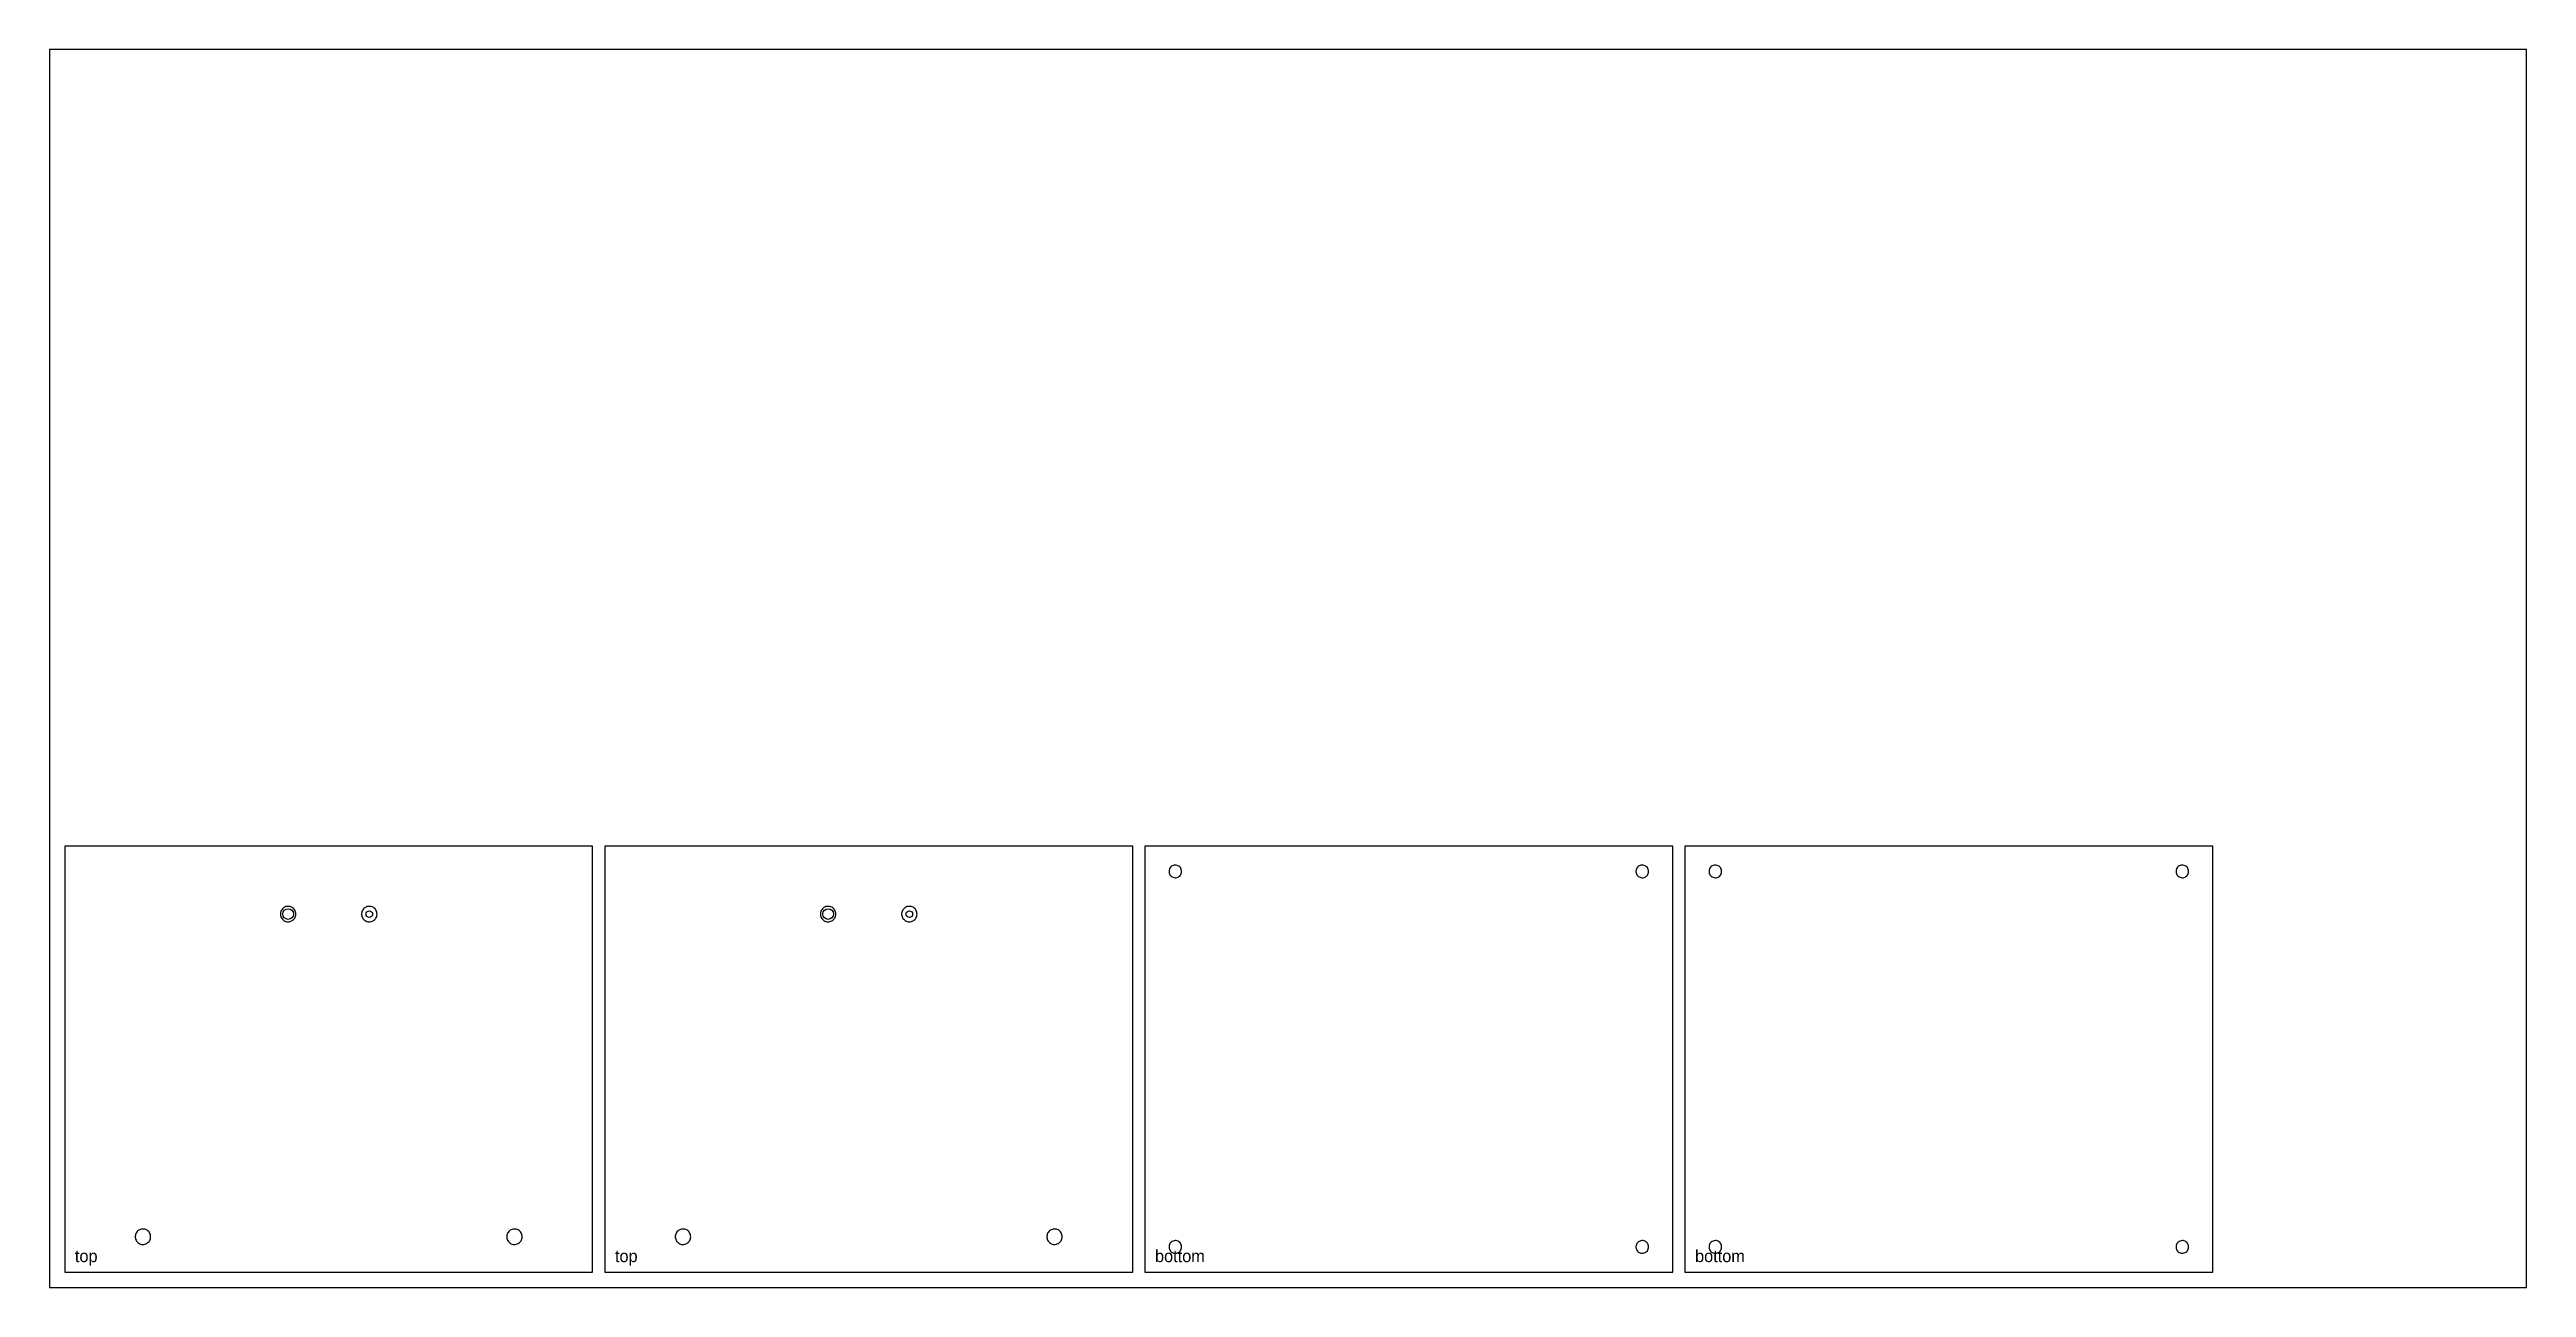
# Model space of a CAD drawing. Header units: millimetres. Extents: x 0 to 2440, y 0 to 1220.
import ezdxf

# ---------------------------------------------------------------- set-up
doc = ezdxf.new("R2010")
doc.units = ezdxf.units.MM
for name, color, linetype in [('CUT_INSIDE', 5, 'Continuous'), ('CUT_OUTSIDE', 1, 'Continuous'), ('POCKET_15MM', 3, 'Continuous')]:
    doc.layers.add(name, color=color, linetype=linetype)

msp = doc.modelspace()

# ---------------------------------------------------------------- linework, layer by layer
at = {"layer": 'CUT_INSIDE'}
for centre, radius in [((235, 368), 5.25), ((315, 368), 3.25), ((767, 368), 5.25), ((847, 368), 3.25)]:
    msp.add_circle(centre, radius, dxfattribs=at)
at = {"layer": 'CUT_OUTSIDE'}
for points in [[(15, 435), (15, 15), (535, 15), (535, 435), (15, 435)], [(547, 435), (547, 15), (1067, 15), (1067, 435), (547, 435)], [(1079, 435), (1079, 15), (1599, 15), (1599, 435), (1079, 435)], [(1611, 435), (1611, 15), (2131, 15), (2131, 435), (1611, 435)]]:
    msp.add_lwpolyline(points, close=True, dxfattribs=at)
at = {"layer": 'POCKET_15MM'}
for points in [[(1115.2, 410), (1115.2, 411), (1114.9, 412), (1114.5, 412.9), (1114, 413.8), (1113.3, 414.5), (1112.6, 415.1), (1111.7, 415.6), (1110.7, 416), (1109.8, 416.2), (1108.7, 416.2), (1107.7, 416.1), (1106.8, 415.8), (1105.9, 415.4), (1105, 414.8), (1104.3, 414.1), (1103.7, 413.3), (1103.3, 412.4), (1102.9, 411.5), (1102.8, 410.5), (1102.8, 409.5), (1102.9, 408.5), (1103.3, 407.6), (1103.7, 406.7), (1104.3, 405.9), (1105, 405.2), (1105.9, 404.6), (1106.8, 404.2), (1107.7, 403.9), (1108.7, 403.8), (1109.8, 403.8), (1110.7, 404), (1111.7, 404.4), (1112.6, 404.9), (1113.3, 405.5), (1114, 406.2), (1114.5, 407.1), (1114.9, 408), (1115.2, 409), (1115.2, 410)], [(1575.2, 410), (1575.2, 411), (1574.9, 412), (1574.5, 412.9), (1574, 413.8), (1573.3, 414.5), (1572.6, 415.1), (1571.7, 415.6), (1570.7, 416), (1569.8, 416.2), (1568.7, 416.2), (1567.7, 416.1), (1566.8, 415.8), (1565.9, 415.4), (1565, 414.8), (1564.3, 414.1), (1563.7, 413.3), (1563.3, 412.4), (1562.9, 411.5), (1562.8, 410.5), (1562.8, 409.5), (1562.9, 408.5), (1563.3, 407.6), (1563.7, 406.7), (1564.3, 405.9), (1565, 405.2), (1565.9, 404.6), (1566.8, 404.2), (1567.7, 403.9), (1568.7, 403.8), (1569.8, 403.8), (1570.7, 404), (1571.7, 404.4), (1572.6, 404.9), (1573.3, 405.5), (1574, 406.2), (1574.5, 407.1), (1574.9, 408), (1575.2, 409), (1575.2, 410)], [(1647.2, 410), (1647.2, 411), (1646.9, 412), (1646.5, 412.9), (1646, 413.8), (1645.3, 414.5), (1644.6, 415.1), (1643.7, 415.6), (1642.7, 416), (1641.8, 416.2), (1640.7, 416.2), (1639.7, 416.1), (1638.8, 415.8), (1637.9, 415.4), (1637, 414.8), (1636.3, 414.1), (1635.7, 413.3), (1635.3, 412.4), (1634.9, 411.5), (1634.8, 410.5), (1634.8, 409.5), (1634.9, 408.5), (1635.3, 407.6), (1635.7, 406.7), (1636.3, 405.9), (1637, 405.2), (1637.9, 404.6), (1638.8, 404.2), (1639.7, 403.9), (1640.7, 403.8), (1641.8, 403.8), (1642.7, 404), (1643.7, 404.4), (1644.6, 404.9), (1645.3, 405.5), (1646, 406.2), (1646.5, 407.1), (1646.9, 408), (1647.2, 409), (1647.2, 410)], [(2107.2, 410), (2107.2, 411), (2106.9, 412), (2106.5, 412.9), (2106, 413.8), (2105.3, 414.5), (2104.6, 415.1), (2103.7, 415.6), (2102.7, 416), (2101.8, 416.2), (2100.7, 416.2), (2099.7, 416.1), (2098.8, 415.8), (2097.9, 415.4), (2097, 414.8), (2096.3, 414.1), (2095.7, 413.3), (2095.3, 412.4), (2094.9, 411.5), (2094.8, 410.5), (2094.8, 409.5), (2094.9, 408.5), (2095.3, 407.6), (2095.7, 406.7), (2096.3, 405.9), (2097, 405.2), (2097.9, 404.6), (2098.8, 404.2), (2099.7, 403.9), (2100.7, 403.8), (2101.8, 403.8), (2102.7, 404), (2103.7, 404.4), (2104.6, 404.9), (2105.3, 405.5), (2106, 406.2), (2106.5, 407.1), (2106.9, 408), (2107.2, 409), (2107.2, 410)], [(242.6, 368), (242.5, 369), (242.3, 370), (242, 371), (241.5, 371.9), (241, 372.7), (240.3, 373.5), (239.5, 374.1), (238.7, 374.7), (237.7, 375.1), (236.8, 375.4), (235.8, 375.6), (234.7, 375.6), (233.7, 375.5), (232.7, 375.3), (231.8, 374.9), (230.9, 374.4), (230.1, 373.8), (229.4, 373.1), (228.7, 372.3), (228.2, 371.4), (227.8, 370.5), (227.6, 369.5), (227.4, 368.5), (227.4, 367.5), (227.6, 366.5), (227.8, 365.5), (228.2, 364.6), (228.7, 363.7), (229.4, 362.9), (230.1, 362.2), (230.9, 361.6), (231.8, 361.1), (232.7, 360.7), (233.7, 360.5), (234.7, 360.4), (235.8, 360.4), (236.8, 360.6), (237.7, 360.9), (238.7, 361.3), (239.5, 361.9), (240.3, 362.5), (241, 363.3), (241.5, 364.1), (242, 365), (242.3, 366), (242.5, 367), (242.6, 368)], [(322.6, 368), (322.5, 369), (322.3, 370), (322, 371), (321.5, 371.9), (321, 372.7), (320.3, 373.5), (319.5, 374.1), (318.7, 374.7), (317.7, 375.1), (316.8, 375.4), (315.8, 375.6), (314.7, 375.6), (313.7, 375.5), (312.7, 375.3), (311.8, 374.9), (310.9, 374.4), (310.1, 373.8), (309.4, 373.1), (308.7, 372.3), (308.2, 371.4), (307.8, 370.5), (307.6, 369.5), (307.4, 368.5), (307.4, 367.5), (307.6, 366.5), (307.8, 365.5), (308.2, 364.6), (308.7, 363.7), (309.4, 362.9), (310.1, 362.2), (310.9, 361.6), (311.8, 361.1), (312.7, 360.7), (313.7, 360.5), (314.7, 360.4), (315.8, 360.4), (316.8, 360.6), (317.7, 360.9), (318.7, 361.3), (319.5, 361.9), (320.3, 362.5), (321, 363.3), (321.5, 364.1), (322, 365), (322.3, 366), (322.5, 367), (322.6, 368)], [(774.6, 368), (774.5, 369), (774.3, 370), (774, 371), (773.5, 371.9), (773, 372.7), (772.3, 373.5), (771.5, 374.1), (770.7, 374.7), (769.7, 375.1), (768.8, 375.4), (767.8, 375.6), (766.7, 375.6), (765.7, 375.5), (764.7, 375.3), (763.8, 374.9), (762.9, 374.4), (762.1, 373.8), (761.4, 373.1), (760.7, 372.3), (760.2, 371.4), (759.8, 370.5), (759.6, 369.5), (759.4, 368.5), (759.4, 367.5), (759.6, 366.5), (759.8, 365.5), (760.2, 364.6), (760.7, 363.7), (761.4, 362.9), (762.1, 362.2), (762.9, 361.6), (763.8, 361.1), (764.7, 360.7), (765.7, 360.5), (766.7, 360.4), (767.8, 360.4), (768.8, 360.6), (769.7, 360.9), (770.7, 361.3), (771.5, 361.9), (772.3, 362.5), (773, 363.3), (773.5, 364.1), (774, 365), (774.3, 366), (774.5, 367), (774.6, 368)], [(854.6, 368), (854.5, 369), (854.3, 370), (854, 371), (853.5, 371.9), (853, 372.7), (852.3, 373.5), (851.5, 374.1), (850.7, 374.7), (849.7, 375.1), (848.8, 375.4), (847.8, 375.6), (846.7, 375.6), (845.7, 375.5), (844.7, 375.3), (843.8, 374.9), (842.9, 374.4), (842.1, 373.8), (841.4, 373.1), (840.7, 372.3), (840.2, 371.4), (839.8, 370.5), (839.6, 369.5), (839.4, 368.5), (839.4, 367.5), (839.6, 366.5), (839.8, 365.5), (840.2, 364.6), (840.7, 363.7), (841.4, 362.9), (842.1, 362.2), (842.9, 361.6), (843.8, 361.1), (844.7, 360.7), (845.7, 360.5), (846.7, 360.4), (847.8, 360.4), (848.8, 360.6), (849.7, 360.9), (850.7, 361.3), (851.5, 361.9), (852.3, 362.5), (853, 363.3), (853.5, 364.1), (854, 365), (854.3, 366), (854.5, 367), (854.6, 368)], [(99.6, 50), (99.5, 51), (99.3, 52), (99, 53), (98.5, 53.9), (98, 54.7), (97.3, 55.5), (96.5, 56.1), (95.7, 56.7), (94.7, 57.1), (93.8, 57.4), (92.8, 57.6), (91.7, 57.6), (90.7, 57.5), (89.7, 57.3), (88.8, 56.9), (87.9, 56.4), (87.1, 55.8), (86.4, 55.1), (85.7, 54.3), (85.2, 53.4), (84.8, 52.5), (84.6, 51.5), (84.4, 50.5), (84.4, 49.5), (84.6, 48.5), (84.8, 47.5), (85.2, 46.6), (85.7, 45.7), (86.4, 44.9), (87.1, 44.2), (87.9, 43.6), (88.8, 43.1), (89.7, 42.7), (90.7, 42.5), (91.7, 42.4), (92.8, 42.4), (93.8, 42.6), (94.7, 42.9), (95.7, 43.3), (96.5, 43.9), (97.3, 44.5), (98, 45.3), (98.5, 46.1), (99, 47), (99.3, 48), (99.5, 49), (99.6, 50)], [(465.6, 50), (465.5, 51), (465.3, 52), (465, 53), (464.5, 53.9), (464, 54.7), (463.3, 55.5), (462.5, 56.1), (461.7, 56.7), (460.7, 57.1), (459.8, 57.4), (458.8, 57.6), (457.7, 57.6), (456.7, 57.5), (455.7, 57.3), (454.8, 56.9), (453.9, 56.4), (453.1, 55.8), (452.4, 55.1), (451.7, 54.3), (451.2, 53.4), (450.8, 52.5), (450.6, 51.5), (450.4, 50.5), (450.4, 49.5), (450.6, 48.5), (450.8, 47.5), (451.2, 46.6), (451.7, 45.7), (452.4, 44.9), (453.1, 44.2), (453.9, 43.6), (454.8, 43.1), (455.7, 42.7), (456.7, 42.5), (457.7, 42.4), (458.8, 42.4), (459.8, 42.6), (460.7, 42.9), (461.7, 43.3), (462.5, 43.9), (463.3, 44.5), (464, 45.3), (464.5, 46.1), (465, 47), (465.3, 48), (465.5, 49), (465.6, 50)], [(631.6, 50), (631.5, 51), (631.3, 52), (631, 53), (630.5, 53.9), (630, 54.7), (629.3, 55.5), (628.5, 56.1), (627.7, 56.7), (626.7, 57.1), (625.8, 57.4), (624.8, 57.6), (623.7, 57.6), (622.7, 57.5), (621.7, 57.3), (620.8, 56.9), (619.9, 56.4), (619.1, 55.8), (618.4, 55.1), (617.7, 54.3), (617.2, 53.4), (616.8, 52.5), (616.6, 51.5), (616.4, 50.5), (616.4, 49.5), (616.6, 48.5), (616.8, 47.5), (617.2, 46.6), (617.7, 45.7), (618.4, 44.9), (619.1, 44.2), (619.9, 43.6), (620.8, 43.1), (621.7, 42.7), (622.7, 42.5), (623.7, 42.4), (624.8, 42.4), (625.8, 42.6), (626.7, 42.9), (627.7, 43.3), (628.5, 43.9), (629.3, 44.5), (630, 45.3), (630.5, 46.1), (631, 47), (631.3, 48), (631.5, 49), (631.6, 50)], [(997.6, 50), (997.5, 51), (997.3, 52), (997, 53), (996.5, 53.9), (996, 54.7), (995.3, 55.5), (994.5, 56.1), (993.7, 56.7), (992.7, 57.1), (991.8, 57.4), (990.8, 57.6), (989.7, 57.6), (988.7, 57.5), (987.7, 57.3), (986.8, 56.9), (985.9, 56.4), (985.1, 55.8), (984.4, 55.1), (983.7, 54.3), (983.2, 53.4), (982.8, 52.5), (982.6, 51.5), (982.4, 50.5), (982.4, 49.5), (982.6, 48.5), (982.8, 47.5), (983.2, 46.6), (983.7, 45.7), (984.4, 44.9), (985.1, 44.2), (985.9, 43.6), (986.8, 43.1), (987.7, 42.7), (988.7, 42.5), (989.7, 42.4), (990.8, 42.4), (991.8, 42.6), (992.7, 42.9), (993.7, 43.3), (994.5, 43.9), (995.3, 44.5), (996, 45.3), (996.5, 46.1), (997, 47), (997.3, 48), (997.5, 49), (997.6, 50)], [(1115.2, 40), (1115.2, 41), (1114.9, 42), (1114.5, 42.9), (1114, 43.8), (1113.3, 44.5), (1112.6, 45.1), (1111.7, 45.6), (1110.7, 46), (1109.8, 46.2), (1108.7, 46.2), (1107.7, 46.1), (1106.8, 45.8), (1105.9, 45.4), (1105, 44.8), (1104.3, 44.1), (1103.7, 43.3), (1103.3, 42.4), (1102.9, 41.5), (1102.8, 40.5), (1102.8, 39.5), (1102.9, 38.5), (1103.3, 37.6), (1103.7, 36.7), (1104.3, 35.9), (1105, 35.2), (1105.9, 34.6), (1106.8, 34.2), (1107.7, 33.9), (1108.7, 33.8), (1109.8, 33.8), (1110.7, 34), (1111.7, 34.4), (1112.6, 34.9), (1113.3, 35.5), (1114, 36.2), (1114.5, 37.1), (1114.9, 38), (1115.2, 39), (1115.2, 40)], [(1575.2, 40), (1575.2, 41), (1574.9, 42), (1574.5, 42.9), (1574, 43.8), (1573.3, 44.5), (1572.6, 45.1), (1571.7, 45.6), (1570.7, 46), (1569.8, 46.2), (1568.7, 46.2), (1567.7, 46.1), (1566.8, 45.8), (1565.9, 45.4), (1565, 44.8), (1564.3, 44.1), (1563.7, 43.3), (1563.3, 42.4), (1562.9, 41.5), (1562.8, 40.5), (1562.8, 39.5), (1562.9, 38.5), (1563.3, 37.6), (1563.7, 36.7), (1564.3, 35.9), (1565, 35.2), (1565.9, 34.6), (1566.8, 34.2), (1567.7, 33.9), (1568.7, 33.8), (1569.8, 33.8), (1570.7, 34), (1571.7, 34.4), (1572.6, 34.9), (1573.3, 35.5), (1574, 36.2), (1574.5, 37.1), (1574.9, 38), (1575.2, 39), (1575.2, 40)], [(1647.2, 40), (1647.2, 41), (1646.9, 42), (1646.5, 42.9), (1646, 43.8), (1645.3, 44.5), (1644.6, 45.1), (1643.7, 45.6), (1642.7, 46), (1641.8, 46.2), (1640.7, 46.2), (1639.7, 46.1), (1638.8, 45.8), (1637.9, 45.4), (1637, 44.8), (1636.3, 44.1), (1635.7, 43.3), (1635.3, 42.4), (1634.9, 41.5), (1634.8, 40.5), (1634.8, 39.5), (1634.9, 38.5), (1635.3, 37.6), (1635.7, 36.7), (1636.3, 35.9), (1637, 35.2), (1637.9, 34.6), (1638.8, 34.2), (1639.7, 33.9), (1640.7, 33.8), (1641.8, 33.8), (1642.7, 34), (1643.7, 34.4), (1644.6, 34.9), (1645.3, 35.5), (1646, 36.2), (1646.5, 37.1), (1646.9, 38), (1647.2, 39), (1647.2, 40)], [(2107.2, 40), (2107.2, 41), (2106.9, 42), (2106.5, 42.9), (2106, 43.8), (2105.3, 44.5), (2104.6, 45.1), (2103.7, 45.6), (2102.7, 46), (2101.8, 46.2), (2100.7, 46.2), (2099.7, 46.1), (2098.8, 45.8), (2097.9, 45.4), (2097, 44.8), (2096.3, 44.1), (2095.7, 43.3), (2095.3, 42.4), (2094.9, 41.5), (2094.8, 40.5), (2094.8, 39.5), (2094.9, 38.5), (2095.3, 37.6), (2095.7, 36.7), (2096.3, 35.9), (2097, 35.2), (2097.9, 34.6), (2098.8, 34.2), (2099.7, 33.9), (2100.7, 33.8), (2101.8, 33.8), (2102.7, 34), (2103.7, 34.4), (2104.6, 34.9), (2105.3, 35.5), (2106, 36.2), (2106.5, 37.1), (2106.9, 38), (2107.2, 39), (2107.2, 40)]]:
    msp.add_lwpolyline(points, close=True, dxfattribs=at)
at = {"layer": 'SHEET_EDGE'}
msp.add_lwpolyline([(0, 0), (2440, 0), (2440, 1220), (0, 1220)], close=True, dxfattribs=at)

# ---------------------------------------------------------------- texts
at = {"layer": 'NOTES'}
for s, p in [('top', (25, 25)), ('top', (557, 25)), ('bottom', (1089, 25)), ('bottom', (1621, 25))]:
    msp.add_text(s, height=12, dxfattribs=at).set_placement(p)

doc.saveas('drawing.dxf')
